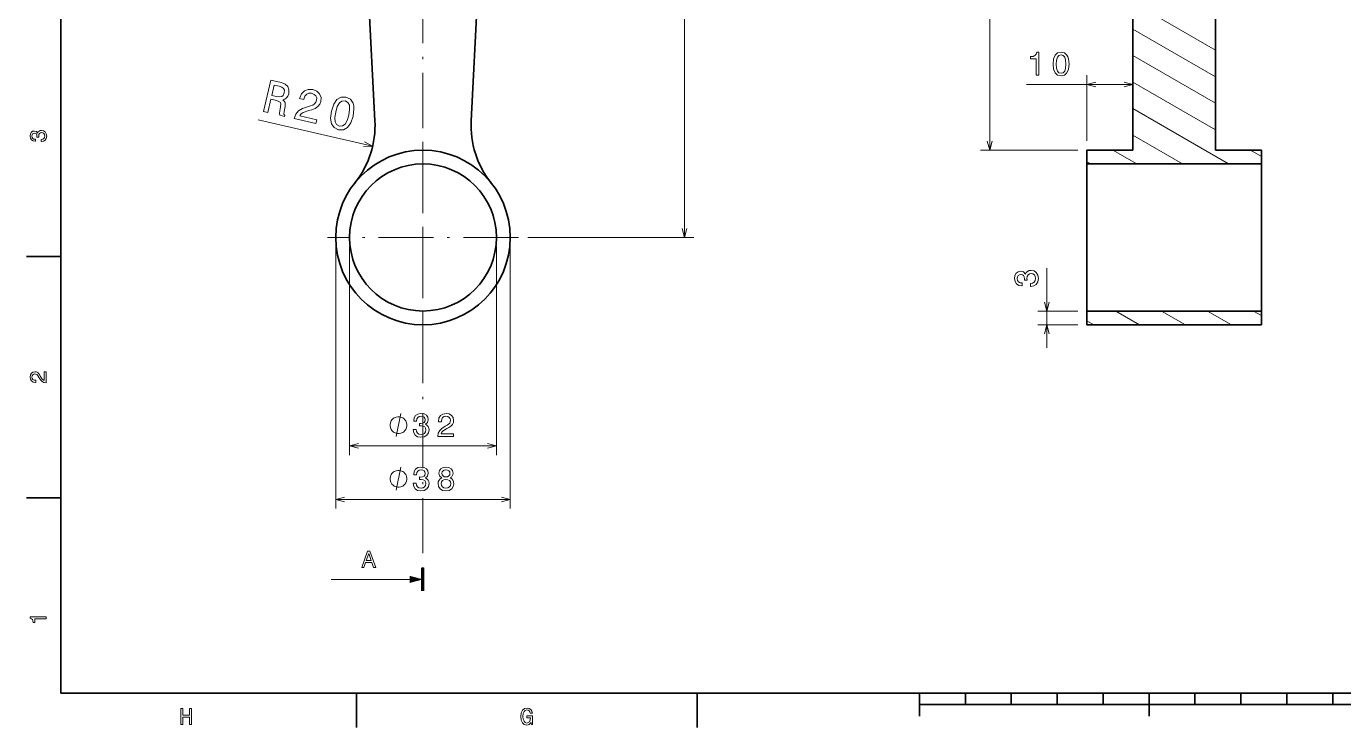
# Model space of a CAD drawing. Extents: x 0 to 594, y 0 to 420.
# Drawn here: x 2.5 to 289.4, y 2.5 to 155.1 of the extents above; entities that cross this region are included whole.
import ezdxf

# ---------------------------------------------------------------- set-up
doc = ezdxf.new("R2010")
doc.units = 0
doc.linetypes.add('DASHDOT', pattern=[18.5, 12, -3, 0.5, -3])

msp = doc.modelspace()

# ---------------------------------------------------------------- linework, layer by layer
at = {"color": 7, "lineweight": 35}
for p, q in [((10, 410), (10, 10)), ((78.4, 134.53), (71.03, 275.13)), ((99.37, 134.53), (106.74, 275.13)), ((243.48, 128.13), (243.48, 156.73)), ((261.48, 128.13), (261.48, 156.73)), ((233.48, 125.13), (271.48, 125.13)), ((233.48, 93.13), (271.48, 93.13)), ((233.48, 90.13), (271.48, 90.13)), ((10, 10), (584, 10)), ((197, 7.5), (397, 7.5))]:
    msp.add_line(p, q, dxfattribs=at)
at = {"color": 7, "linetype": 'DASHDOT', "lineweight": 13}
for p, q in [((88.88, 385.43), (88.88, 37.25)), ((88.88, 129.93), (88.88, 88.33)), ((109.68, 109.13), (68.08, 109.13))]:
    msp.add_line(p, q, dxfattribs=at)
at = {"color": 7, "lineweight": 13}
for p, q in [((145.83, 109.13), (145.83, 310.33)), ((212.29, 128.13), (212.29, 274.33)), ((261.48, 144.08), (243.48, 154.47)), ((261.48, 138.31), (243.48, 148.7)), ((220.34, 142.41), (243.48, 142.41)), ((261.48, 132.53), (243.48, 142.93)), ((264.31, 125.13), (243.48, 137.15)), ((77.92, 129.02), (52.95, 134.74)), ((231.48, 128.13), (210.29, 128.13)), ((111.68, 109.13), (147.83, 109.13)), ((69.88, 107.13), (69.88, 50.14)), ((72.88, 107.13), (72.88, 61.8)), ((104.88, 107.13), (104.88, 61.8)), ((107.88, 107.13), (107.88, 50.14)), ((72.88, 63.8), (104.88, 63.8)), ((69.88, 52.14), (107.88, 52.14))]:
    msp.add_line(p, q, dxfattribs=at)
at = {"color": 7, "lineweight": 13, "ltscale": 0.411065}
msp.add_line((261.48, 149.86), (247.24, 158.08), dxfattribs=at)
at = {"color": 7, "lineweight": 13, "ltscale": 0.356987}
msp.add_line((233.48, 130.13), (233.48, 144.41), dxfattribs=at)
at = {"color": 7, "lineweight": 13, "ltscale": 0.312709}
msp.add_line((254.31, 125.13), (243.48, 131.38), dxfattribs=at)
at = {"color": 7, "lineweight": 35, "ltscale": 0.25}
for p, q in [((233.48, 128.13), (243.48, 128.13)), ((261.48, 128.13), (271.48, 128.13))]:
    msp.add_line(p, q, dxfattribs=at)
at = {"color": 7, "lineweight": 35, "ltscale": 0.075}
for p, q in [((233.48, 125.13), (233.48, 128.13)), ((271.48, 125.13), (271.48, 128.13)), ((233.48, 90.13), (233.48, 93.13)), ((271.48, 90.13), (271.48, 93.13))]:
    msp.add_line(p, q, dxfattribs=at)
at = {"color": 7, "lineweight": 13, "ltscale": 0.15}
for p, q in [((244.31, 125.13), (239.12, 128.13)), ((244.94, 90.13), (239.74, 93.13)), ((254.94, 90.13), (249.74, 93.13)), ((264.94, 90.13), (259.74, 93.13))]:
    msp.add_line(p, q, dxfattribs=at)
at = {"color": 7, "lineweight": 13, "ltscale": 0.068231}
msp.add_line((271.48, 126.76), (269.12, 128.13), dxfattribs=at)
at = {"color": 7, "lineweight": 13, "ltscale": 0.024034}
msp.add_line((234.31, 125.13), (233.48, 125.61), dxfattribs=at)
at = {"color": 7, "lineweight": 35, "ltscale": 0.4}
for p, q in [((233.48, 109.13), (233.48, 125.13)), ((271.48, 109.13), (271.48, 125.13)), ((233.48, 93.13), (233.48, 109.13)), ((271.48, 93.13), (271.48, 109.13))]:
    msp.add_line(p, q, dxfattribs=at)
at = {"color": 7, "lineweight": 35, "ltscale": 0.1875}
for p, q in [((10, 105), (2.5, 105)), ((10, 52.5), (2.5, 52.5)), ((74.4, 10), (74.4, 2.5)), ((148.6, 10), (148.6, 2.5))]:
    msp.add_line(p, q, dxfattribs=at)
at = {"color": 7, "lineweight": 13, "ltscale": 0.43343}
msp.add_line((224.75, 85.13), (224.75, 102.46), dxfattribs=at)
at = {"color": 7, "lineweight": 13, "ltscale": 0.21835}
for p, q in [((231.48, 93.13), (222.75, 93.13)), ((231.48, 90.13), (222.75, 90.13))]:
    msp.add_line(p, q, dxfattribs=at)
at = {"color": 7, "lineweight": 13, "ltscale": 0.050282}
msp.add_line((271.48, 92.12), (269.74, 93.13), dxfattribs=at)
at = {"color": 7, "lineweight": 13, "ltscale": 0.041983}
msp.add_line((234.94, 90.13), (233.48, 90.97), dxfattribs=at)
at = {"color": 7, "lineweight": 13, "ltscale": 0.427555}
msp.add_line((85.99, 34.75), (68.88, 34.75), dxfattribs=at)
at = {"color": 7, "lineweight": 100, "ltscale": 0.125}
msp.add_line((88.88, 32.25), (88.88, 37.25), dxfattribs=at)
at = {"color": 7, "lineweight": 35, "ltscale": 0.125}
for p, q in [((197, 10), (197, 5)), ((247, 10), (247, 5))]:
    msp.add_line(p, q, dxfattribs=at)
at = {"color": 7, "lineweight": 35, "ltscale": 0.0625}
for p, q in [((207, 10), (207, 7.5)), ((217, 10), (217, 7.5)), ((227, 10), (227, 7.5)), ((237, 10), (237, 7.5)), ((257, 10), (257, 7.5)), ((267, 10), (267, 7.5)), ((277, 10), (277, 7.5)), ((287, 10), (287, 7.5))]:
    msp.add_line(p, q, dxfattribs=at)
at = {"color": 7, "lineweight": 13}
for points in [[(222.38, 144.41), (223.03, 144.41), (223.03, 149.44), (222.54, 149.44), (222.41, 149), (222.15, 148.71), (221.76, 148.53), (221.21, 148.48), (221.21, 147.96), (222.38, 147.96)], [(226.11, 146.85), (226.22, 145.72), (226.55, 144.91), (227.09, 144.42), (227.84, 144.26), (228.59, 144.42), (229.13, 144.91), (229.46, 145.72), (229.57, 146.85), (229.46, 147.97), (229.32, 148.42), (229.13, 148.79), (228.59, 149.28), (227.84, 149.44), (227.09, 149.28), (226.55, 148.78), (226.22, 147.97)], [(226.8, 146.85), (226.86, 147.72), (227.04, 148.35), (227.36, 148.71), (227.84, 148.84), (228.32, 148.71), (228.64, 148.35), (228.82, 147.72), (228.88, 146.85), (228.82, 145.97), (228.64, 145.34), (228.32, 144.97), (227.84, 144.85), (227.36, 144.97), (227.04, 145.34), (226.86, 145.97)], [(54.17, 136.51), (55.08, 136.3), (55.74, 139.18), (56.67, 138.97), (57.36, 138.78), (57.76, 138.55), (57.92, 138.17), (57.88, 137.56), (57.73, 136.67), (57.66, 136.07), (57.69, 135.7), (58.73, 135.47), (58.77, 135.65), (58.61, 135.98), (58.65, 136.51), (58.83, 137.63), (58.85, 138.48), (58.68, 138.79), (58.37, 139.06), (58.82, 139.21), (59.17, 139.49), (59.45, 139.89), (59.63, 140.39), (59.68, 141.25), (59.43, 141.96), (58.87, 142.48), (58.01, 142.81), (55.73, 143.34)], [(57.56, 142.04), (58.15, 141.84), (58.53, 141.56), (58.72, 141.15), (58.68, 140.59), (58.45, 140.04), (58.11, 139.76), (57.61, 139.69), (56.98, 139.78), (55.93, 140.02), (56.45, 142.29)], [(60.85, 134.98), (65.54, 133.91), (65.74, 134.75), (62.03, 135.6), (62.34, 136.02), (62.78, 136.32), (64.03, 136.77), (64.68, 136.93), (65.43, 137.2), (66, 137.59), (66.4, 138.11), (66.65, 138.74), (66.67, 139.61), (66.36, 140.36), (65.75, 140.94), (64.87, 141.29), (63.88, 141.34), (63.06, 141.05), (62.43, 140.41), (62.05, 139.48), (62.02, 139.34), (62.91, 139.13), (62.93, 139.21), (63.17, 139.86), (63.55, 140.29), (64.04, 140.51), (64.63, 140.49), (65.18, 140.26), (65.54, 139.92), (65.73, 139.47), (65.72, 138.97), (65.55, 138.53), (65.27, 138.19), (64.88, 137.93), (64.38, 137.73), (63.73, 137.55), (62.62, 137.16), (61.8, 136.67), (61.21, 135.97), (60.86, 135.01)], [(68.93, 136.64), (68.72, 135.06), (68.93, 133.85), (69.52, 133.02), (70.49, 132.56), (71.55, 132.55), (72.44, 133.05), (73.15, 134.05), (73.66, 135.55), (73.85, 137.12), (73.8, 137.78), (73.65, 138.34), (73.07, 139.18), (72.11, 139.63), (71.04, 139.64), (70.14, 139.13), (69.43, 138.14)], [(69.87, 136.42), (70.22, 137.59), (70.67, 138.39), (71.22, 138.79), (71.92, 138.82), (72.53, 138.49), (72.86, 137.89), (72.91, 136.98), (72.71, 135.77), (72.36, 134.59), (71.92, 133.79), (71.36, 133.39), (70.67, 133.37), (70.05, 133.69), (69.73, 134.29), (69.68, 135.2)], [(5.73, 129.98), (5.77, 129.98), (6.25, 130.06), (6.62, 130.3), (6.85, 130.67), (6.93, 131.16), (6.85, 131.69), (6.63, 132.08), (6.27, 132.33), (5.82, 132.43), (5.52, 132.38), (5.28, 132.27), (5.09, 132.09), (4.96, 131.85), (4.68, 132.18), (4.25, 132.29), (3.86, 132.22), (3.56, 132), (3.37, 131.65), (3.31, 131.16), (3.39, 130.71), (3.61, 130.36), (3.96, 130.14), (4.43, 130.06), (4.47, 130.06), (4.47, 130.51), (4.15, 130.55), (3.91, 130.68), (3.77, 130.89), (3.72, 131.19), (3.76, 131.45), (3.87, 131.64), (4.04, 131.76), (4.27, 131.8), (4.52, 131.76), (4.68, 131.64), (4.79, 131.43), (4.82, 131.14), (4.81, 130.94), (5.21, 130.94), (5.2, 131.19), (5.24, 131.51), (5.37, 131.74), (5.56, 131.89), (5.82, 131.94), (6.11, 131.88), (6.33, 131.73), (6.47, 131.5), (6.51, 131.19), (6.46, 130.88), (6.31, 130.64), (6.07, 130.5), (5.73, 130.44)], [(221.18, 98.48), (221.23, 98.48), (221.92, 98.59), (222.44, 98.93), (222.77, 99.47), (222.89, 100.17), (222.77, 100.92), (222.45, 101.48), (221.95, 101.84), (221.3, 101.97), (220.87, 101.92), (220.53, 101.76), (220.26, 101.5), (220.07, 101.15), (219.68, 101.62), (219.06, 101.79), (218.5, 101.68), (218.07, 101.37), (217.8, 100.86), (217.71, 100.17), (217.83, 99.52), (218.14, 99.03), (218.65, 98.7), (219.32, 98.59), (219.37, 98.59), (219.37, 99.24), (218.91, 99.29), (218.58, 99.48), (218.37, 99.78), (218.3, 100.21), (218.36, 100.58), (218.51, 100.86), (218.76, 101.02), (219.09, 101.09), (219.44, 101.02), (219.68, 100.85), (219.82, 100.55), (219.87, 100.14), (219.86, 99.85), (220.43, 99.85), (220.41, 100.21), (220.48, 100.66), (220.65, 101), (220.93, 101.2), (221.3, 101.27), (221.72, 101.19), (222.03, 100.99), (222.22, 100.65), (222.29, 100.21), (222.21, 99.76), (222, 99.43), (221.65, 99.22), (221.18, 99.14)], [(6.83, 77.52), (6.83, 79.93), (6.4, 79.93), (6.4, 78.02), (6.16, 78.13), (5.97, 78.31), (5.61, 78.87), (5.46, 79.17), (5.24, 79.5), (4.99, 79.74), (4.69, 79.87), (4.35, 79.93), (3.93, 79.84), (3.6, 79.6), (3.38, 79.24), (3.31, 78.77), (3.39, 78.29), (3.63, 77.92), (4.01, 77.68), (4.51, 77.6), (4.58, 77.6), (4.58, 78.06), (4.54, 78.06), (4.2, 78.1), (3.94, 78.24), (3.78, 78.46), (3.73, 78.74), (3.78, 79.04), (3.9, 79.25), (4.1, 79.4), (4.35, 79.45), (4.58, 79.41), (4.78, 79.31), (4.95, 79.15), (5.1, 78.93), (5.26, 78.63), (5.57, 78.14), (5.91, 77.79), (6.31, 77.59), (6.82, 77.52)], [(85.38, 68.3), (85.38, 68.47), (85.3, 68.8), (85.21, 69.05), (85.13, 69.22), (84.96, 69.47), (84.71, 69.72), (84.46, 69.88), (84.3, 69.97), (84.05, 70.05), (83.71, 70.13), (83.55, 70.13), (83.38, 70.13), (83.05, 70.05), (82.8, 69.97), (82.63, 69.88), (82.38, 69.72), (82.13, 69.47), (81.96, 69.22), (81.88, 69.05), (81.8, 68.8), (81.71, 68.47), (81.71, 68.3), (81.71, 68.13), (81.8, 67.8), (81.88, 67.55), (81.96, 67.38), (82.13, 67.13), (82.38, 66.88), (82.63, 66.72), (82.8, 66.63), (83.05, 66.55), (83.38, 66.47), (83.55, 66.47), (83.71, 66.47), (84.05, 66.55), (84.3, 66.63), (84.46, 66.72), (84.71, 66.88), (84.96, 67.13), (85.13, 67.38), (85.21, 67.55), (85.3, 67.8), (85.38, 68.13)], [(86.73, 67.37), (86.73, 67.32), (86.85, 66.63), (87.19, 66.11), (87.72, 65.78), (88.43, 65.66), (89.17, 65.78), (89.74, 66.09), (90.1, 66.6), (90.23, 67.25), (90.17, 67.67), (90.01, 68.02), (89.75, 68.28), (89.41, 68.48), (89.87, 68.87), (90.04, 69.49), (89.93, 70.05), (89.62, 70.47), (89.12, 70.74), (88.43, 70.84), (87.78, 70.72), (87.28, 70.4), (86.96, 69.9), (86.85, 69.23), (86.85, 69.18), (87.49, 69.18), (87.55, 69.64), (87.73, 69.97), (88.04, 70.17), (88.46, 70.24), (88.84, 70.19), (89.11, 70.04), (89.28, 69.79), (89.34, 69.46), (89.28, 69.11), (89.1, 68.87), (88.8, 68.72), (88.39, 68.68), (88.11, 68.69), (88.11, 68.12), (88.46, 68.13), (88.92, 68.07), (89.25, 67.9), (89.46, 67.61), (89.53, 67.25), (89.45, 66.83), (89.24, 66.52), (88.91, 66.33), (88.47, 66.26), (88.01, 66.33), (87.68, 66.55), (87.47, 66.89), (87.4, 67.37)], [(92.13, 65.8), (95.56, 65.8), (95.56, 66.42), (92.85, 66.42), (93, 66.76), (93.26, 67.04), (94.06, 67.55), (94.48, 67.77), (94.96, 68.08), (95.3, 68.44), (95.49, 68.86), (95.56, 69.34), (95.44, 69.95), (95.1, 70.42), (94.58, 70.73), (93.91, 70.84), (93.22, 70.71), (92.7, 70.37), (92.36, 69.83), (92.24, 69.12), (92.24, 69.02), (92.9, 69.02), (92.9, 69.08), (92.96, 69.57), (93.16, 69.93), (93.47, 70.16), (93.88, 70.24), (94.3, 70.17), (94.61, 69.99), (94.81, 69.7), (94.88, 69.35), (94.83, 69.02), (94.69, 68.74), (94.46, 68.49), (94.14, 68.28), (93.72, 68.05), (93.01, 67.6), (92.52, 67.12), (92.22, 66.55), (92.13, 65.82)], [(85.38, 56.64), (85.38, 56.8), (85.3, 57.14), (85.21, 57.39), (85.13, 57.55), (84.96, 57.8), (84.71, 58.05), (84.46, 58.22), (84.3, 58.3), (84.05, 58.39), (83.71, 58.47), (83.55, 58.47), (83.38, 58.47), (83.05, 58.39), (82.8, 58.3), (82.63, 58.22), (82.38, 58.05), (82.13, 57.8), (81.96, 57.55), (81.88, 57.39), (81.8, 57.14), (81.71, 56.8), (81.71, 56.64), (81.71, 56.47), (81.8, 56.14), (81.88, 55.89), (81.96, 55.72), (82.13, 55.47), (82.38, 55.22), (82.63, 55.05), (82.8, 54.97), (83.05, 54.89), (83.38, 54.8), (83.55, 54.8), (83.71, 54.8), (84.05, 54.89), (84.3, 54.97), (84.46, 55.05), (84.71, 55.22), (84.96, 55.47), (85.13, 55.72), (85.21, 55.89), (85.3, 56.14), (85.38, 56.47)], [(86.73, 55.71), (86.73, 55.66), (86.85, 54.97), (87.19, 54.45), (87.72, 54.12), (88.43, 53.99), (89.17, 54.12), (89.74, 54.43), (90.1, 54.94), (90.23, 55.59), (90.17, 56.01), (90.01, 56.36), (89.75, 56.62), (89.41, 56.82), (89.87, 57.21), (90.04, 57.83), (89.93, 58.39), (89.62, 58.81), (89.12, 59.08), (88.43, 59.17), (87.78, 59.06), (87.28, 58.74), (86.96, 58.24), (86.85, 57.57), (86.85, 57.52), (87.49, 57.52), (87.55, 57.98), (87.73, 58.31), (88.04, 58.51), (88.46, 58.58), (88.84, 58.52), (89.11, 58.37), (89.28, 58.13), (89.34, 57.8), (89.28, 57.44), (89.1, 57.21), (88.8, 57.06), (88.39, 57.02), (88.11, 57.03), (88.11, 56.46), (88.46, 56.47), (88.92, 56.41), (89.25, 56.23), (89.46, 55.95), (89.53, 55.59), (89.45, 55.17), (89.24, 54.86), (88.91, 54.66), (88.47, 54.6), (88.01, 54.67), (87.68, 54.89), (87.47, 55.23), (87.4, 55.71)], [(92.99, 56.83), (92.62, 56.63), (92.37, 56.35), (92.21, 56), (92.16, 55.57), (92.28, 54.93), (92.61, 54.43), (93.15, 54.12), (93.89, 53.99), (94.61, 54.12), (95.15, 54.43), (95.48, 54.93), (95.61, 55.57), (95.55, 56), (95.4, 56.35), (95.14, 56.63), (94.78, 56.83), (95.07, 57), (95.27, 57.24), (95.39, 57.53), (95.43, 57.88), (95.32, 58.4), (95.02, 58.81), (94.53, 59.07), (93.89, 59.17), (93.24, 59.07), (92.75, 58.81), (92.44, 58.4), (92.33, 57.88), (92.37, 57.53), (92.49, 57.24)], [(93.01, 57.83), (93.07, 58.14), (93.24, 58.39), (93.52, 58.54), (93.89, 58.6), (94.25, 58.54), (94.52, 58.39), (94.69, 58.14), (94.76, 57.83), (94.69, 57.5), (94.52, 57.25), (94.25, 57.08), (93.89, 57.03), (93.52, 57.09), (93.24, 57.25), (93.07, 57.5)], [(92.86, 55.59), (92.92, 55.97), (93.13, 56.26), (93.45, 56.44), (93.89, 56.51), (94.31, 56.44), (94.63, 56.26), (94.84, 55.97), (94.92, 55.59), (94.84, 55.17), (94.63, 54.86), (94.31, 54.66), (93.89, 54.6), (93.45, 54.66), (93.13, 54.86), (92.92, 55.17)], [(75.54, 37.37), (76, 37.37), (76.37, 38.4), (77.76, 38.4), (78.13, 37.37), (78.61, 37.37), (77.33, 40.88), (76.81, 40.88)], [(76.53, 38.83), (77.07, 40.37), (77.61, 38.83)], [(6.83, 26.16), (6.83, 26.62), (3.31, 26.62), (3.31, 26.28), (3.62, 26.18), (3.82, 26), (3.94, 25.73), (3.98, 25.34), (4.34, 25.34), (4.34, 26.16)], [(36.13, 3.17), (36.6, 3.17), (36.6, 4.81), (38, 4.81), (38, 3.17), (38.46, 3.17), (38.46, 6.67), (38, 6.67), (38, 5.24), (36.6, 5.24), (36.6, 6.67), (36.13, 6.67)], [(112.42, 3.64), (112.51, 3.17), (112.76, 3.17), (112.76, 5.06), (111.48, 5.06), (111.48, 4.63), (112.27, 4.63), (112.27, 4.6), (112.21, 4.14), (112.05, 3.79), (111.8, 3.58), (111.49, 3.5), (111.15, 3.6), (110.88, 3.87), (110.71, 4.32), (110.65, 4.93), (110.71, 5.54), (110.88, 5.99), (111.15, 6.26), (111.52, 6.36), (111.77, 6.31), (111.98, 6.17), (112.13, 5.93), (112.22, 5.61), (112.72, 5.61), (112.58, 6.1), (112.34, 6.46), (111.99, 6.68), (111.55, 6.76), (110.98, 6.64), (110.54, 6.27), (110.26, 5.69), (110.17, 4.92), (110.26, 4.14), (110.54, 3.56), (110.95, 3.19), (111.46, 3.07), (111.75, 3.11), (112.01, 3.21), (112.23, 3.39)]]:
    msp.add_lwpolyline(points, close=True, dxfattribs=at)
for points in [[(235.41, 142.92), (233.48, 142.41), (235.41, 141.89)], [(241.55, 141.89), (243.48, 142.41), (241.55, 142.92)], [(75.92, 128.94), (77.92, 129.02), (76.15, 129.95)], [(211.77, 130.06), (212.29, 128.13), (212.8, 130.06)], [(145.32, 111.06), (145.83, 109.13), (146.35, 111.06)], [(224.23, 95.06), (224.75, 93.13), (225.26, 95.06)], [(225.26, 88.19), (224.75, 90.13), (224.23, 88.19)], [(83.05, 65.8), (84.05, 70.8)], [(74.82, 64.32), (72.88, 63.8), (74.82, 63.28)], [(102.95, 63.28), (104.88, 63.8), (102.95, 64.32)], [(83.05, 54.14), (84.05, 59.14)], [(71.82, 52.65), (69.88, 52.14), (71.82, 51.62)], [(105.95, 51.62), (107.88, 52.14), (105.95, 52.65)]]:
    msp.add_lwpolyline(points, dxfattribs=at)
at = {"color": 7, "lineweight": 35}
for radius in [19, 16]:
    msp.add_circle((88.88, 109.13), radius, dxfattribs=at)
for centre, start, end in [((58.43, 133.48), 321.3484, 3), ((119.34, 133.48), 177, 218.6118)]:
    msp.add_arc(centre, 20, start, end, dxfattribs=at)
at = {"color": 7, "lineweight": 13}
msp.add_solid([(85.99, 33.97), (88.88, 34.75), (85.99, 35.52)], dxfattribs=at)

doc.saveas('drawing.dxf')
